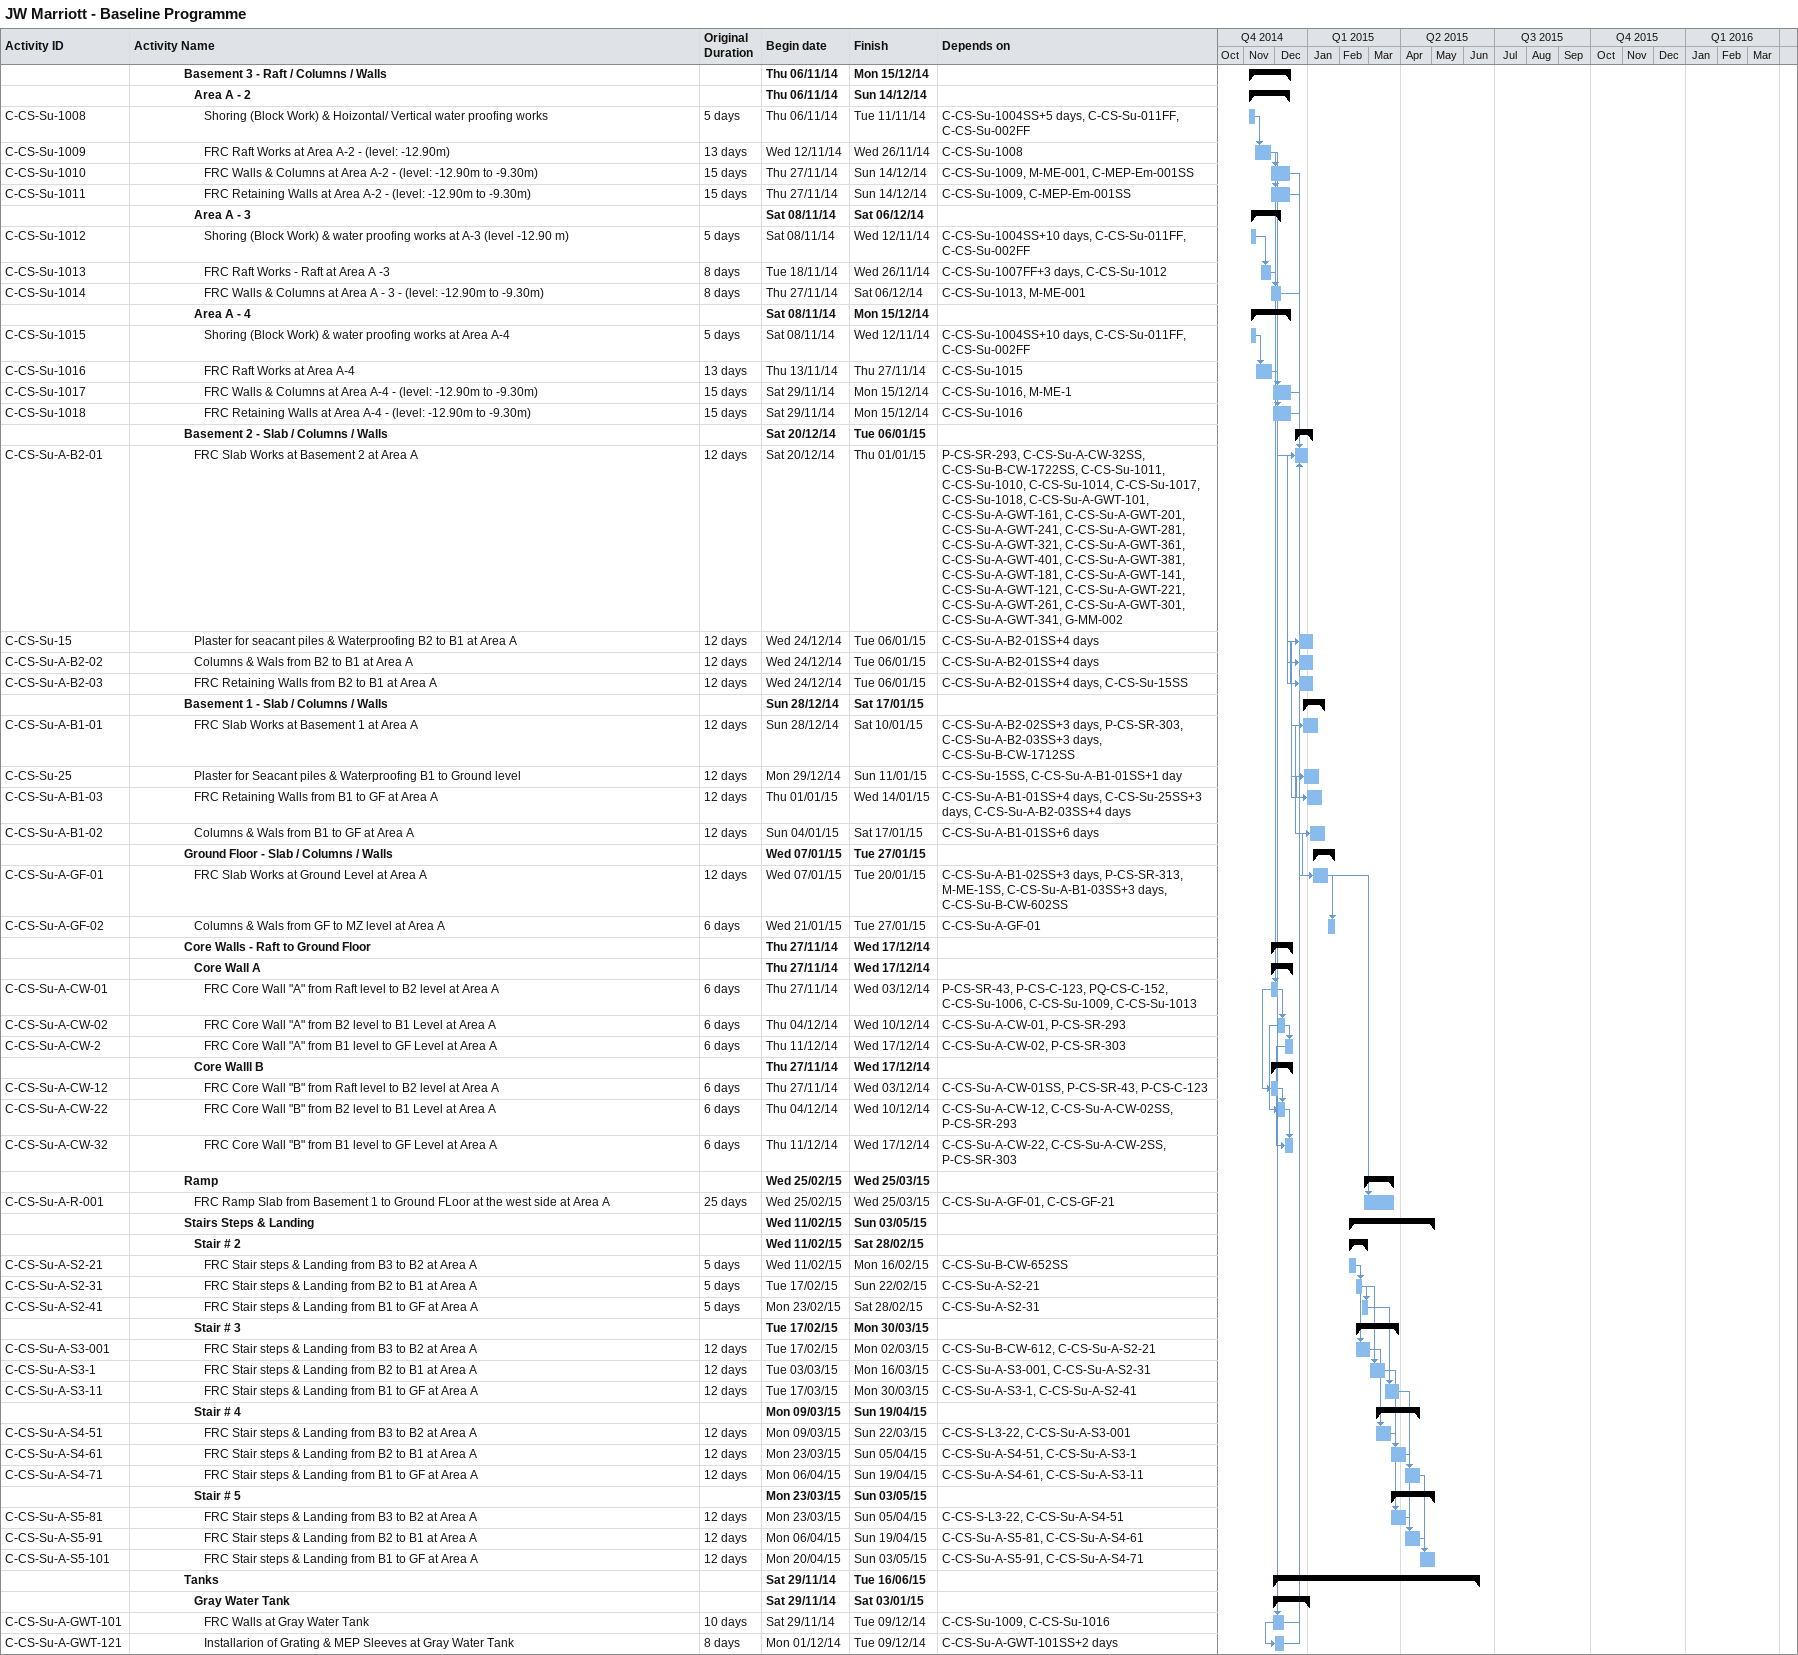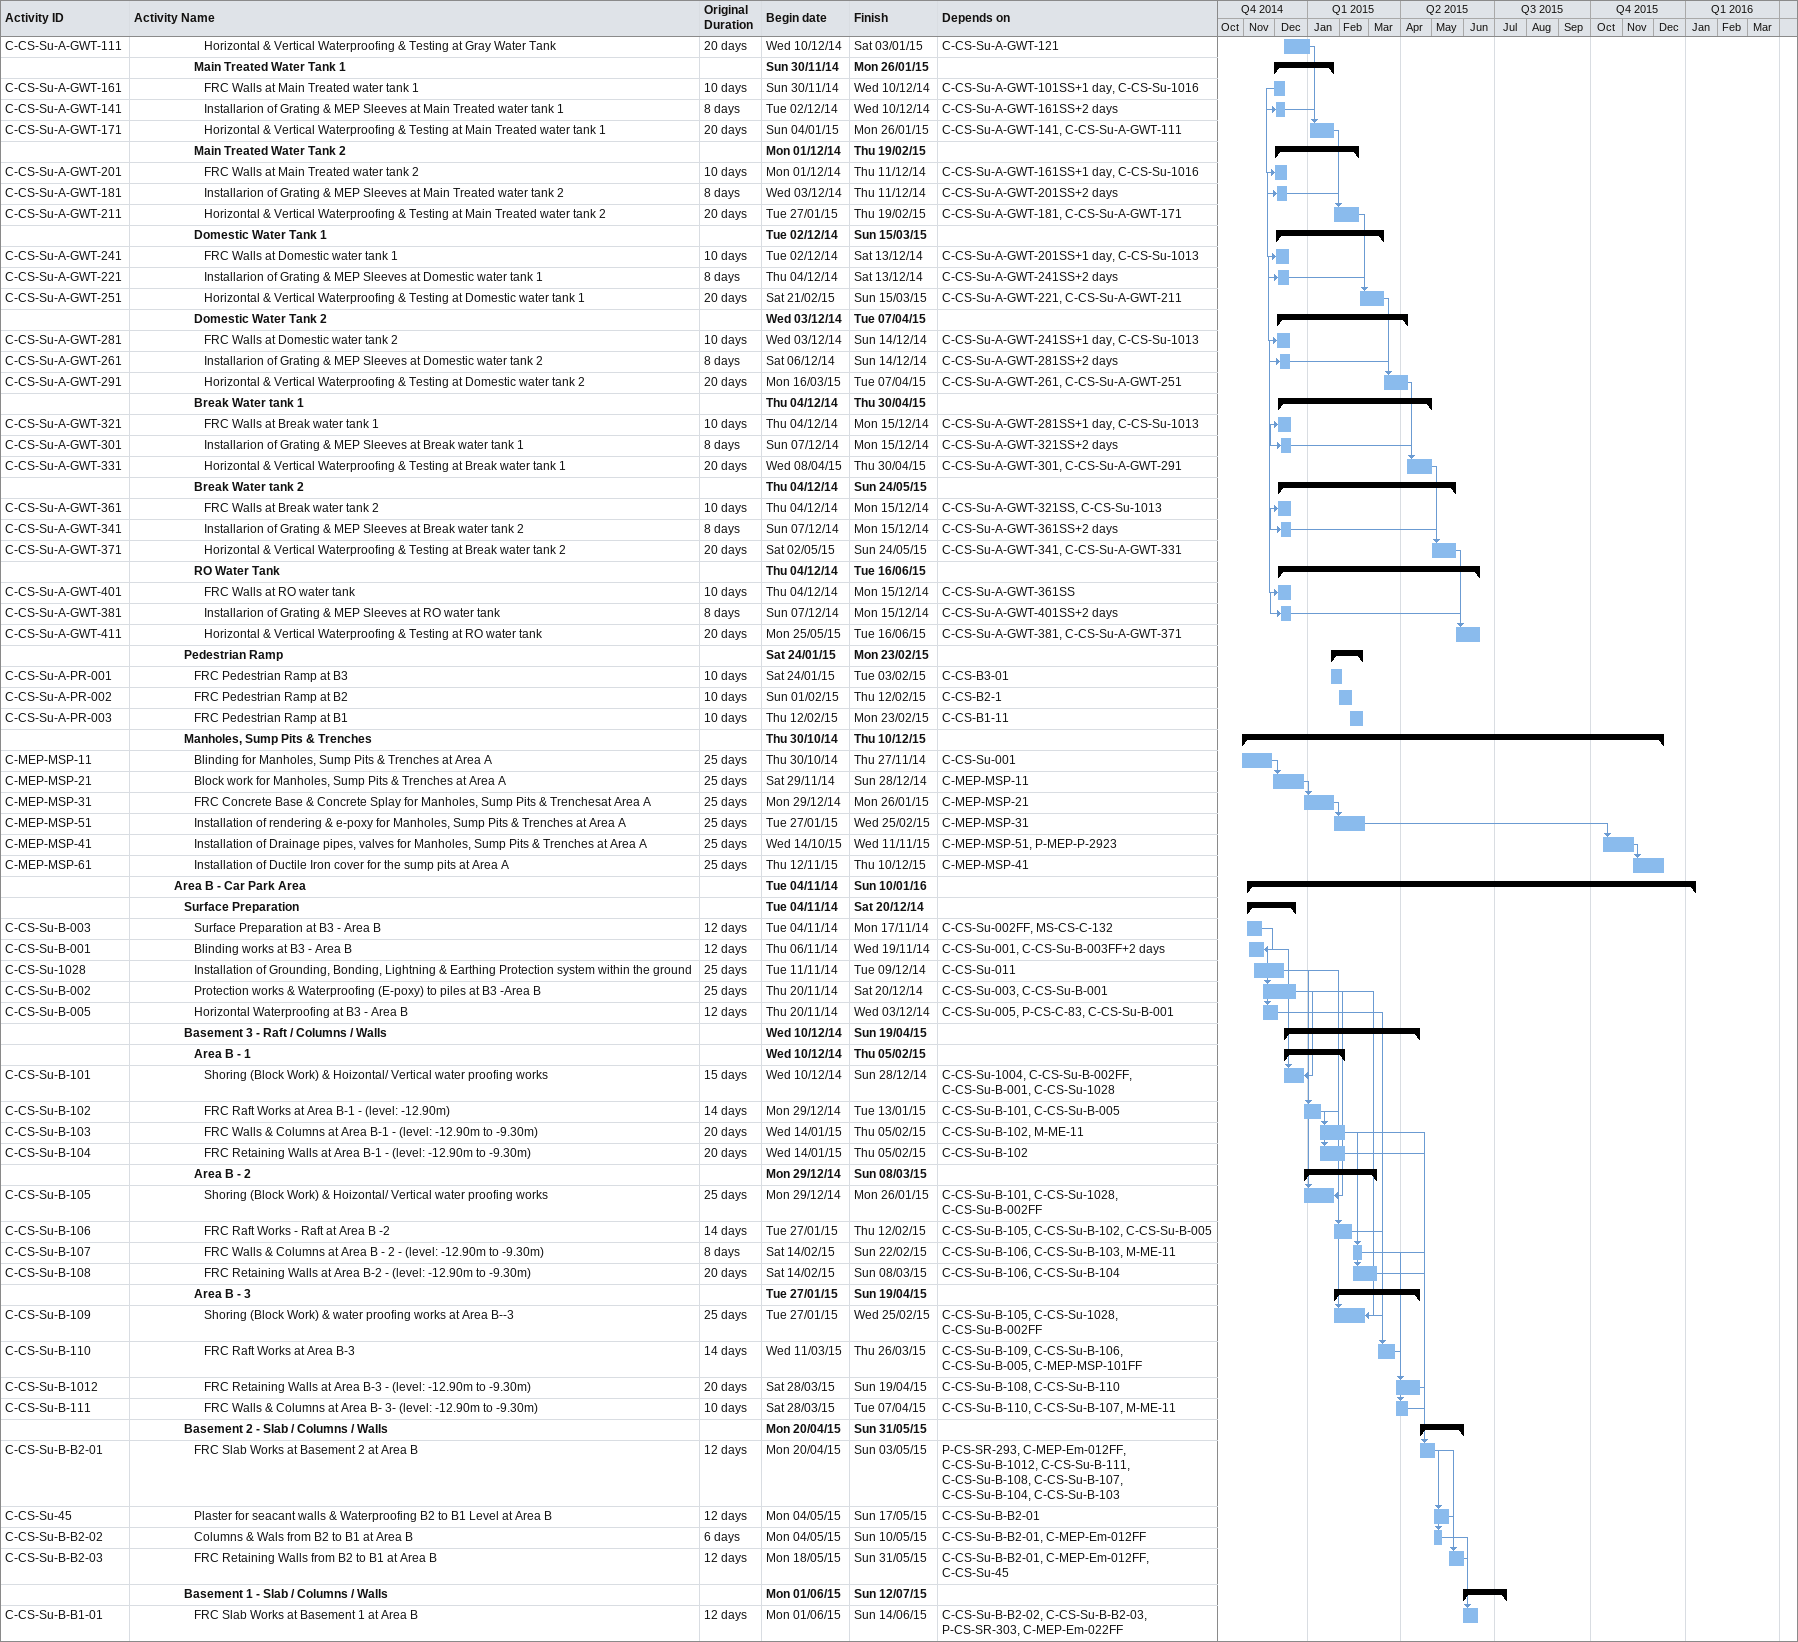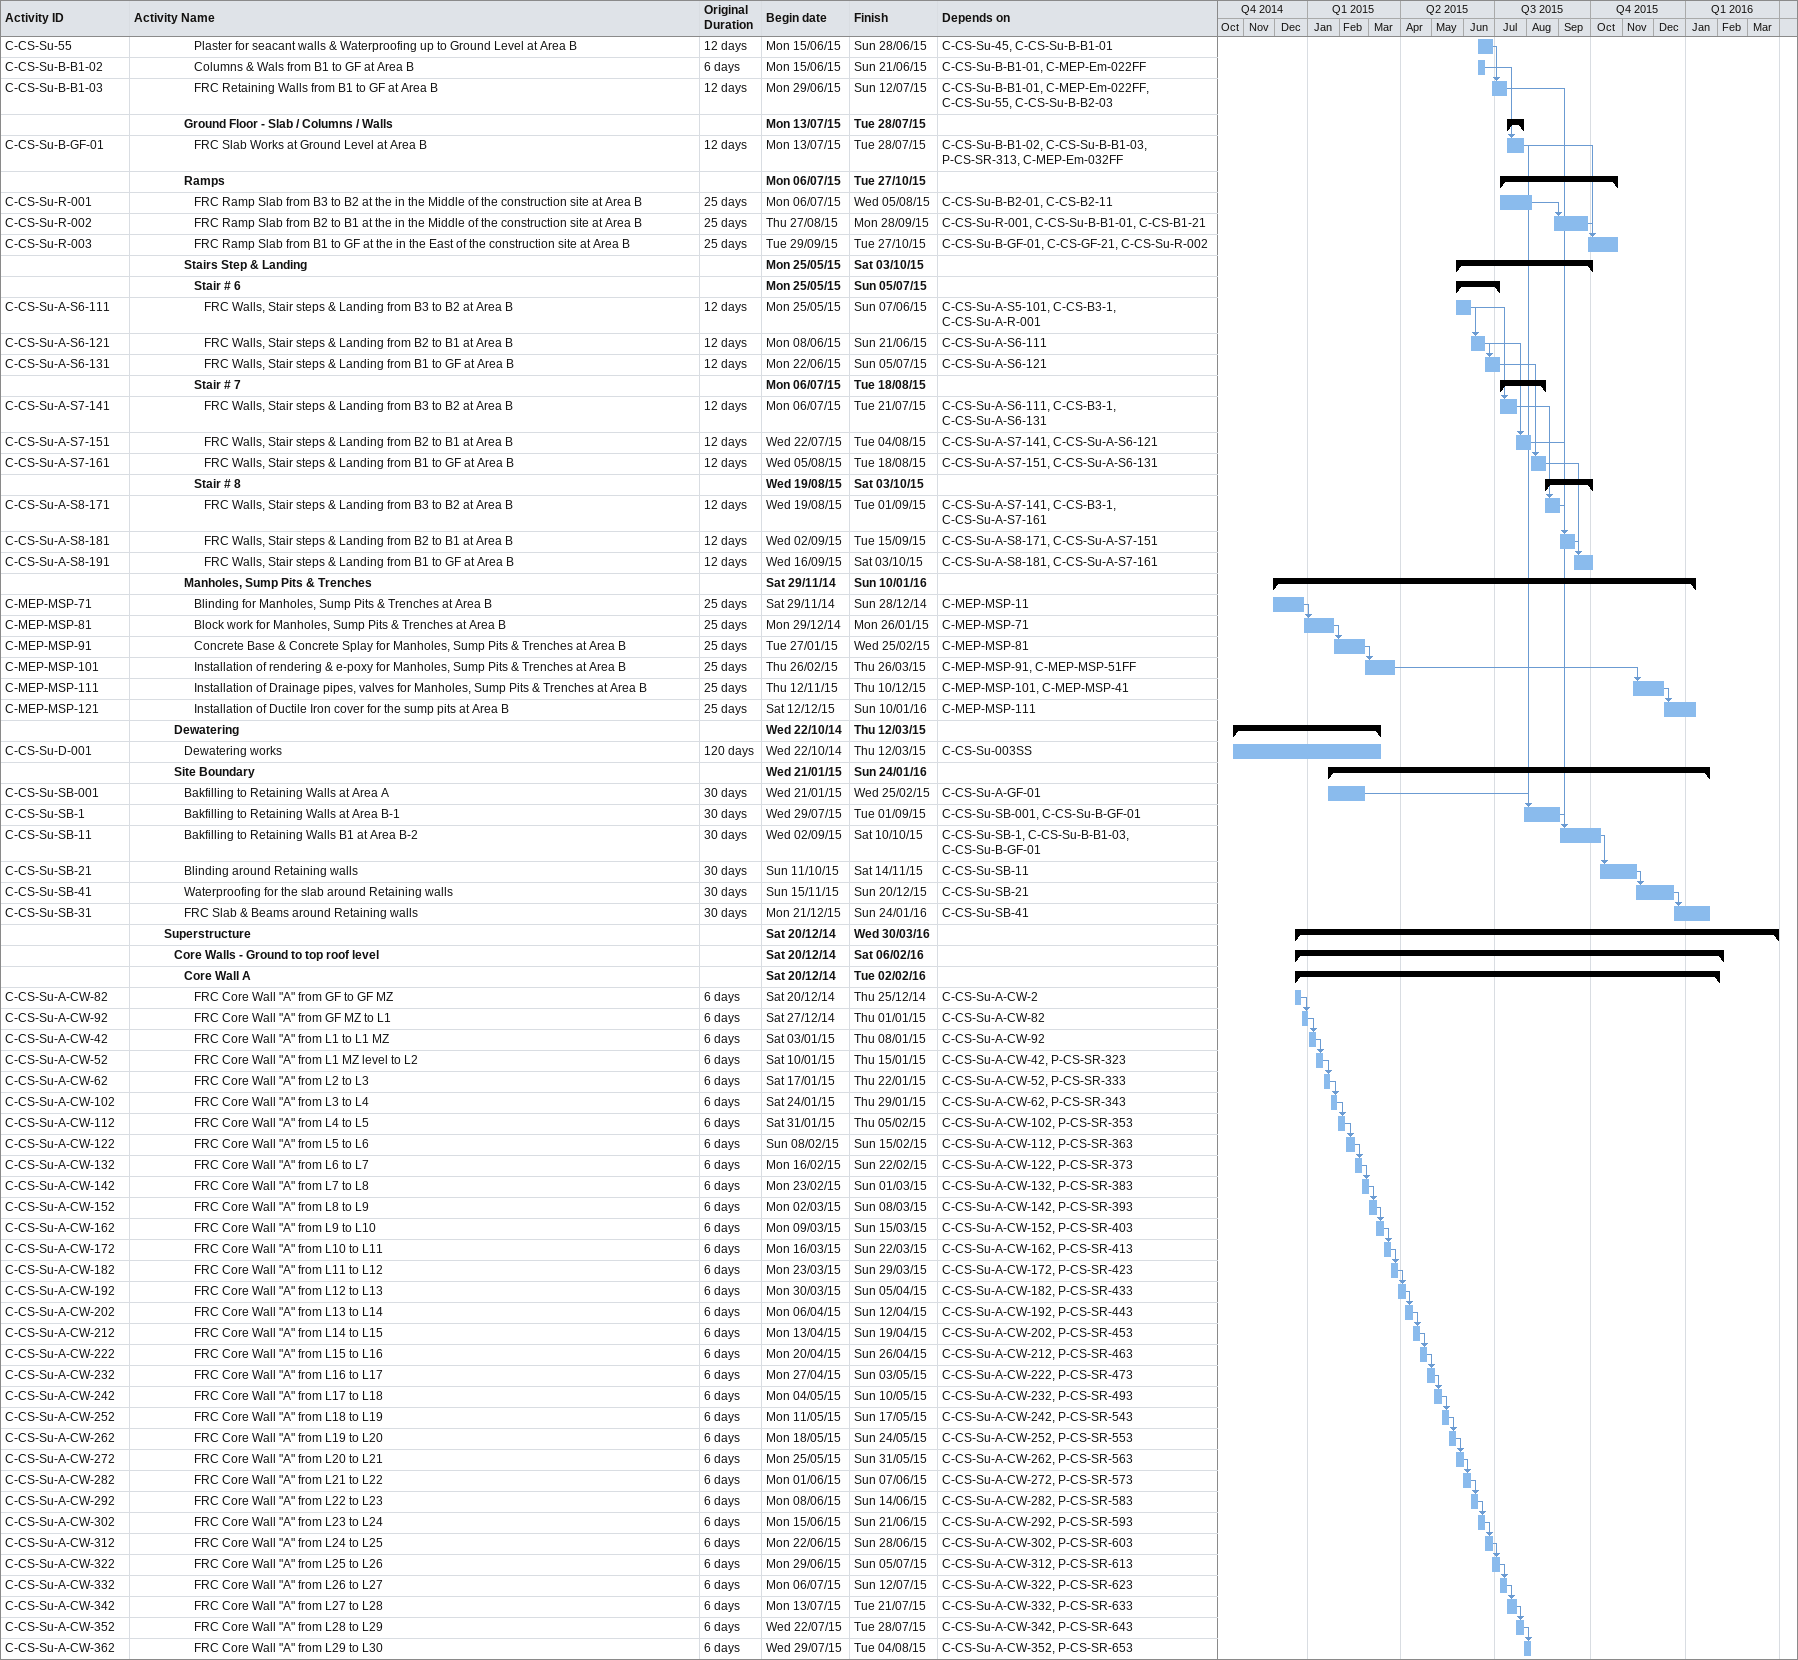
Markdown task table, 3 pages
JW Marriott - Baseline Programme

| ID | Level | Task | Original duration | Start | Finish | Predecessors |
|---|---|---|---|---|---|---|
|  | 6 | **Basement 3 - Raft / Columns / Walls** |  | 2014-11-06 | 2014-12-15 |  |
|  | 7 | **Area A - 2** |  | 2014-11-06 | 2014-12-14 |  |
| C-CS-Su-1008 | 8 | Shoring (Block Work) & Hoizontal/ Vertical water proofing works | 5d | 2014-11-06 | 2014-11-11 | C-CS-Su-1004SS+5d, C-CS-Su-011FF, C-CS-Su-002FF |
| C-CS-Su-1009 | 8 | FRC Raft Works at Area A-2 - (level: -12.90m) | 13d | 2014-11-12 | 2014-11-26 | C-CS-Su-1008 |
| C-CS-Su-1010 | 8 | FRC Walls & Columns at Area A-2 - (level: -12.90m to -9.30m) | 15d | 2014-11-27 | 2014-12-14 | C-CS-Su-1009, M-ME-001, C-MEP-Em-001SS |
| C-CS-Su-1011 | 8 | FRC Retaining Walls at Area A-2 - (level: -12.90m to -9.30m) | 15d | 2014-11-27 | 2014-12-14 | C-CS-Su-1009, C-MEP-Em-001SS |
|  | 7 | **Area A - 3** |  | 2014-11-08 | 2014-12-06 |  |
| C-CS-Su-1012 | 8 | Shoring (Block Work) & water proofing works at A-3 (level -12.90 m) | 5d | 2014-11-08 | 2014-11-12 | C-CS-Su-1004SS+10d, C-CS-Su-011FF, C-CS-Su-002FF |
| C-CS-Su-1013 | 8 | FRC Raft Works - Raft at Area A -3 | 8d | 2014-11-18 | 2014-11-26 | C-CS-Su-1007FF+3d, C-CS-Su-1012 |
| C-CS-Su-1014 | 8 | FRC Walls & Columns at Area A - 3 - (level: -12.90m to -9.30m) | 8d | 2014-11-27 | 2014-12-06 | C-CS-Su-1013, M-ME-001 |
|  | 7 | **Area A - 4** |  | 2014-11-08 | 2014-12-15 |  |
| C-CS-Su-1015 | 8 | Shoring (Block Work) & water proofing works at Area A-4 | 5d | 2014-11-08 | 2014-11-12 | C-CS-Su-1004SS+10d, C-CS-Su-011FF, C-CS-Su-002FF |
| C-CS-Su-1016 | 8 | FRC Raft Works at Area A-4 | 13d | 2014-11-13 | 2014-11-27 | C-CS-Su-1015 |
| C-CS-Su-1017 | 8 | FRC Walls & Columns at Area A-4 - (level: -12.90m to -9.30m) | 15d | 2014-11-29 | 2014-12-15 | C-CS-Su-1016, M-ME-1 |
| C-CS-Su-1018 | 8 | FRC Retaining Walls at Area A-4 - (level: -12.90m to -9.30m) | 15d | 2014-11-29 | 2014-12-15 | C-CS-Su-1016 |
|  | 6 | **Basement 2 - Slab / Columns / Walls** |  | 2014-12-20 | 2015-01-06 |  |
| C-CS-Su-A-B2-01 | 7 | FRC Slab Works at Basement 2 at Area A | 12d | 2014-12-20 | 2015-01-01 | P-CS-SR-293, C-CS-Su-A-CW-32SS, C-CS-Su-B-CW-1722SS, C-CS-Su-1011, C-CS-Su-1010, C-CS-Su-1014, C-CS-Su-1017, C-CS-Su-1018, C-CS-Su-A-GWT-101, C-CS-Su-A-GWT-161, C-CS-Su-A-GWT-201, C-CS-Su-A-GWT-241, C-CS-Su-A-GWT-281, C-CS-Su-A-GWT-321, C-CS-Su-A-GWT-361, C-CS-Su-A-GWT-401, C-CS-Su-A-GWT-381, C-CS-Su-A-GWT-181, C-CS-Su-A-GWT-141, C-CS-Su-A-GWT-121, C-CS-Su-A-GWT-221, C-CS-Su-A-GWT-261, C-CS-Su-A-GWT-301, C-CS-Su-A-GWT-341, G-MM-002 |
| C-CS-Su-15 | 7 | Plaster for seacant piles & Waterproofing B2 to B1 at Area A | 12d | 2014-12-24 | 2015-01-06 | C-CS-Su-A-B2-01SS+4d |
| C-CS-Su-A-B2-02 | 7 | Columns & Wals from B2 to B1 at Area A | 12d | 2014-12-24 | 2015-01-06 | C-CS-Su-A-B2-01SS+4d |
| C-CS-Su-A-B2-03 | 7 | FRC Retaining Walls from B2 to B1 at Area A | 12d | 2014-12-24 | 2015-01-06 | C-CS-Su-A-B2-01SS+4d, C-CS-Su-15SS |
|  | 6 | **Basement 1 - Slab / Columns / Walls** |  | 2014-12-28 | 2015-01-17 |  |
| C-CS-Su-A-B1-01 | 7 | FRC Slab Works at Basement 1 at Area A | 12d | 2014-12-28 | 2015-01-10 | C-CS-Su-A-B2-02SS+3d, P-CS-SR-303, C-CS-Su-A-B2-03SS+3d, C-CS-Su-B-CW-1712SS |
| C-CS-Su-25 | 7 | Plaster for Seacant piles & Waterproofing B1 to Ground level | 12d | 2014-12-29 | 2015-01-11 | C-CS-Su-15SS, C-CS-Su-A-B1-01SS+1d |
| C-CS-Su-A-B1-03 | 7 | FRC Retaining Walls from B1 to GF at Area A | 12d | 2015-01-01 | 2015-01-14 | C-CS-Su-A-B1-01SS+4d, C-CS-Su-25SS+3d, C-CS-Su-A-B2-03SS+4d |
| C-CS-Su-A-B1-02 | 7 | Columns & Wals from B1 to GF at Area A | 12d | 2015-01-04 | 2015-01-17 | C-CS-Su-A-B1-01SS+6d |
|  | 6 | **Ground Floor - Slab / Columns / Walls** |  | 2015-01-07 | 2015-01-27 |  |
| C-CS-Su-A-GF-01 | 7 | FRC Slab Works at Ground Level at Area A | 12d | 2015-01-07 | 2015-01-20 | C-CS-Su-A-B1-02SS+3d, P-CS-SR-313, M-ME-1SS, C-CS-Su-A-B1-03SS+3d, C-CS-Su-B-CW-602SS |
| C-CS-Su-A-GF-02 | 7 | Columns & Wals from GF to MZ level at Area A | 6d | 2015-01-21 | 2015-01-27 | C-CS-Su-A-GF-01 |
|  | 6 | **Core Walls - Raft to Ground Floor** |  | 2014-11-27 | 2014-12-17 |  |
|  | 7 | **Core Wall A** |  | 2014-11-27 | 2014-12-17 |  |
| C-CS-Su-A-CW-01 | 8 | FRC Core Wall "A" from Raft level to B2 level at Area A | 6d | 2014-11-27 | 2014-12-03 | P-CS-SR-43, P-CS-C-123, PQ-CS-C-152, C-CS-Su-1006, C-CS-Su-1009, C-CS-Su-1013 |
| C-CS-Su-A-CW-02 | 8 | FRC Core Wall "A" from B2 level to B1 Level at Area A | 6d | 2014-12-04 | 2014-12-10 | C-CS-Su-A-CW-01, P-CS-SR-293 |
| C-CS-Su-A-CW-2 | 8 | FRC Core Wall "A" from B1 level to GF Level at Area A | 6d | 2014-12-11 | 2014-12-17 | C-CS-Su-A-CW-02, P-CS-SR-303 |
|  | 7 | **Core Walll B** |  | 2014-11-27 | 2014-12-17 |  |
| C-CS-Su-A-CW-12 | 8 | FRC Core Wall "B" from Raft level to B2 level at Area A | 6d | 2014-11-27 | 2014-12-03 | C-CS-Su-A-CW-01SS, P-CS-SR-43, P-CS-C-123 |
| C-CS-Su-A-CW-22 | 8 | FRC Core Wall "B" from B2 level to B1 Level at Area A | 6d | 2014-12-04 | 2014-12-10 | C-CS-Su-A-CW-12, C-CS-Su-A-CW-02SS, P-CS-SR-293 |
| C-CS-Su-A-CW-32 | 8 | FRC Core Wall "B" from B1 level to GF Level at Area A | 6d | 2014-12-11 | 2014-12-17 | C-CS-Su-A-CW-22, C-CS-Su-A-CW-2SS, P-CS-SR-303 |
|  | 6 | **Ramp** |  | 2015-02-25 | 2015-03-25 |  |
| C-CS-Su-A-R-001 | 7 | FRC Ramp Slab from Basement 1 to Ground FLoor at the west side at Area A | 25d | 2015-02-25 | 2015-03-25 | C-CS-Su-A-GF-01, C-CS-GF-21 |
|  | 6 | **Stairs Steps & Landing** |  | 2015-02-11 | 2015-05-03 |  |
|  | 7 | **Stair # 2** |  | 2015-02-11 | 2015-02-28 |  |
| C-CS-Su-A-S2-21 | 8 | FRC Stair steps & Landing from B3 to B2 at Area A | 5d | 2015-02-11 | 2015-02-16 | C-CS-Su-B-CW-652SS |
| C-CS-Su-A-S2-31 | 8 | FRC Stair steps & Landing from B2 to B1 at Area A | 5d | 2015-02-17 | 2015-02-22 | C-CS-Su-A-S2-21 |
| C-CS-Su-A-S2-41 | 8 | FRC Stair steps & Landing from B1 to GF at Area A | 5d | 2015-02-23 | 2015-02-28 | C-CS-Su-A-S2-31 |
|  | 7 | **Stair # 3** |  | 2015-02-17 | 2015-03-30 |  |
| C-CS-Su-A-S3-001 | 8 | FRC Stair steps & Landing from B3 to B2 at Area A | 12d | 2015-02-17 | 2015-03-02 | C-CS-Su-B-CW-612, C-CS-Su-A-S2-21 |
| C-CS-Su-A-S3-1 | 8 | FRC Stair steps & Landing from B2 to B1 at Area A | 12d | 2015-03-03 | 2015-03-16 | C-CS-Su-A-S3-001, C-CS-Su-A-S2-31 |
| C-CS-Su-A-S3-11 | 8 | FRC Stair steps & Landing from B1 to GF at Area A | 12d | 2015-03-17 | 2015-03-30 | C-CS-Su-A-S3-1, C-CS-Su-A-S2-41 |
|  | 7 | **Stair # 4** |  | 2015-03-09 | 2015-04-19 |  |
| C-CS-Su-A-S4-51 | 8 | FRC Stair steps & Landing from B3 to B2 at Area A | 12d | 2015-03-09 | 2015-03-22 | C-CS-S-L3-22, C-CS-Su-A-S3-001 |
| C-CS-Su-A-S4-61 | 8 | FRC Stair steps & Landing from B2 to B1 at Area A | 12d | 2015-03-23 | 2015-04-05 | C-CS-Su-A-S4-51, C-CS-Su-A-S3-1 |
| C-CS-Su-A-S4-71 | 8 | FRC Stair steps & Landing from B1 to GF at Area A | 12d | 2015-04-06 | 2015-04-19 | C-CS-Su-A-S4-61, C-CS-Su-A-S3-11 |
|  | 7 | **Stair # 5** |  | 2015-03-23 | 2015-05-03 |  |
| C-CS-Su-A-S5-81 | 8 | FRC Stair steps & Landing from B3 to B2 at Area A | 12d | 2015-03-23 | 2015-04-05 | C-CS-S-L3-22, C-CS-Su-A-S4-51 |
| C-CS-Su-A-S5-91 | 8 | FRC Stair steps & Landing from B2 to B1 at Area A | 12d | 2015-04-06 | 2015-04-19 | C-CS-Su-A-S5-81, C-CS-Su-A-S4-61 |
| C-CS-Su-A-S5-101 | 8 | FRC Stair steps & Landing from B1 to GF at Area A | 12d | 2015-04-20 | 2015-05-03 | C-CS-Su-A-S5-91, C-CS-Su-A-S4-71 |
|  | 6 | **Tanks** |  | 2014-11-29 | 2015-06-16 |  |
|  | 7 | **Gray Water Tank** |  | 2014-11-29 | 2015-01-03 |  |
| C-CS-Su-A-GWT-101 | 8 | FRC Walls at Gray Water Tank | 10d | 2014-11-29 | 2014-12-09 | C-CS-Su-1009, C-CS-Su-1016 |
| C-CS-Su-A-GWT-121 | 8 | Installarion of Grating & MEP Sleeves at Gray Water Tank | 8d | 2014-12-01 | 2014-12-09 | C-CS-Su-A-GWT-101SS+2d |
| C-CS-Su-A-GWT-111 | 8 | Horizontal & Vertical Waterproofing & Testing at Gray Water Tank | 20d | 2014-12-10 | 2015-01-03 | C-CS-Su-A-GWT-121 |
|  | 7 | **Main Treated Water Tank 1** |  | 2014-11-30 | 2015-01-26 |  |
| C-CS-Su-A-GWT-161 | 8 | FRC Walls at Main Treated water tank 1 | 10d | 2014-11-30 | 2014-12-10 | C-CS-Su-A-GWT-101SS+1d, C-CS-Su-1016 |
| C-CS-Su-A-GWT-141 | 8 | Installarion of Grating & MEP Sleeves at Main Treated water tank 1 | 8d | 2014-12-02 | 2014-12-10 | C-CS-Su-A-GWT-161SS+2d |
| C-CS-Su-A-GWT-171 | 8 | Horizontal & Vertical Waterproofing & Testing at Main Treated water tank 1 | 20d | 2015-01-04 | 2015-01-26 | C-CS-Su-A-GWT-141, C-CS-Su-A-GWT-111 |
|  | 7 | **Main Treated Water Tank 2** |  | 2014-12-01 | 2015-02-19 |  |
| C-CS-Su-A-GWT-201 | 8 | FRC Walls at Main Treated water tank 2 | 10d | 2014-12-01 | 2014-12-11 | C-CS-Su-A-GWT-161SS+1d, C-CS-Su-1016 |
| C-CS-Su-A-GWT-181 | 8 | Installarion of Grating & MEP Sleeves at Main Treated water tank 2 | 8d | 2014-12-03 | 2014-12-11 | C-CS-Su-A-GWT-201SS+2d |
| C-CS-Su-A-GWT-211 | 8 | Horizontal & Vertical Waterproofing & Testing at Main Treated water tank 2 | 20d | 2015-01-27 | 2015-02-19 | C-CS-Su-A-GWT-181, C-CS-Su-A-GWT-171 |
|  | 7 | **Domestic Water Tank 1** |  | 2014-12-02 | 2015-03-15 |  |
| C-CS-Su-A-GWT-241 | 8 | FRC Walls at Domestic water tank 1 | 10d | 2014-12-02 | 2014-12-13 | C-CS-Su-A-GWT-201SS+1d, C-CS-Su-1013 |
| C-CS-Su-A-GWT-221 | 8 | Installarion of Grating & MEP Sleeves at Domestic water tank 1 | 8d | 2014-12-04 | 2014-12-13 | C-CS-Su-A-GWT-241SS+2d |
| C-CS-Su-A-GWT-251 | 8 | Horizontal & Vertical Waterproofing & Testing at Domestic water tank 1 | 20d | 2015-02-21 | 2015-03-15 | C-CS-Su-A-GWT-221, C-CS-Su-A-GWT-211 |
|  | 7 | **Domestic Water Tank 2** |  | 2014-12-03 | 2015-04-07 |  |
| C-CS-Su-A-GWT-281 | 8 | FRC Walls at Domestic water tank 2 | 10d | 2014-12-03 | 2014-12-14 | C-CS-Su-A-GWT-241SS+1d, C-CS-Su-1013 |
| C-CS-Su-A-GWT-261 | 8 | Installarion of Grating & MEP Sleeves at Domestic water tank 2 | 8d | 2014-12-06 | 2014-12-14 | C-CS-Su-A-GWT-281SS+2d |
| C-CS-Su-A-GWT-291 | 8 | Horizontal & Vertical Waterproofing & Testing at Domestic water tank 2 | 20d | 2015-03-16 | 2015-04-07 | C-CS-Su-A-GWT-261, C-CS-Su-A-GWT-251 |
|  | 7 | **Break Water tank 1** |  | 2014-12-04 | 2015-04-30 |  |
| C-CS-Su-A-GWT-321 | 8 | FRC Walls at Break water tank 1 | 10d | 2014-12-04 | 2014-12-15 | C-CS-Su-A-GWT-281SS+1d, C-CS-Su-1013 |
| C-CS-Su-A-GWT-301 | 8 | Installarion of Grating & MEP Sleeves at Break water tank 1 | 8d | 2014-12-07 | 2014-12-15 | C-CS-Su-A-GWT-321SS+2d |
| C-CS-Su-A-GWT-331 | 8 | Horizontal & Vertical Waterproofing & Testing at Break water tank 1 | 20d | 2015-04-08 | 2015-04-30 | C-CS-Su-A-GWT-301, C-CS-Su-A-GWT-291 |
|  | 7 | **Break Water tank 2** |  | 2014-12-04 | 2015-05-24 |  |
| C-CS-Su-A-GWT-361 | 8 | FRC Walls at Break water tank 2 | 10d | 2014-12-04 | 2014-12-15 | C-CS-Su-A-GWT-321SS, C-CS-Su-1013 |
| C-CS-Su-A-GWT-341 | 8 | Installarion of Grating & MEP Sleeves at Break water tank 2 | 8d | 2014-12-07 | 2014-12-15 | C-CS-Su-A-GWT-361SS+2d |
| C-CS-Su-A-GWT-371 | 8 | Horizontal & Vertical Waterproofing & Testing at Break water tank 2 | 20d | 2015-05-02 | 2015-05-24 | C-CS-Su-A-GWT-341, C-CS-Su-A-GWT-331 |
|  | 7 | **RO Water Tank** |  | 2014-12-04 | 2015-06-16 |  |
| C-CS-Su-A-GWT-401 | 8 | FRC Walls at RO water tank | 10d | 2014-12-04 | 2014-12-15 | C-CS-Su-A-GWT-361SS |
| C-CS-Su-A-GWT-381 | 8 | Installarion of Grating & MEP Sleeves at RO water tank | 8d | 2014-12-07 | 2014-12-15 | C-CS-Su-A-GWT-401SS+2d |
| C-CS-Su-A-GWT-411 | 8 | Horizontal & Vertical Waterproofing & Testing at RO water tank | 20d | 2015-05-25 | 2015-06-16 | C-CS-Su-A-GWT-381, C-CS-Su-A-GWT-371 |
|  | 6 | **Pedestrian Ramp** |  | 2015-01-24 | 2015-02-23 |  |
| C-CS-Su-A-PR-001 | 7 | FRC Pedestrian Ramp at B3 | 10d | 2015-01-24 | 2015-02-03 | C-CS-B3-01 |
| C-CS-Su-A-PR-002 | 7 | FRC Pedestrian Ramp at B2 | 10d | 2015-02-01 | 2015-02-12 | C-CS-B2-1 |
| C-CS-Su-A-PR-003 | 7 | FRC Pedestrian Ramp at B1 | 10d | 2015-02-12 | 2015-02-23 | C-CS-B1-11 |
|  | 6 | **Manholes, Sump Pits & Trenches** |  | 2014-10-30 | 2015-12-10 |  |
| C-MEP-MSP-11 | 7 | Blinding for Manholes, Sump Pits & Trenches at Area A | 25d | 2014-10-30 | 2014-11-27 | C-CS-Su-001 |
| C-MEP-MSP-21 | 7 | Block work for Manholes, Sump Pits & Trenches at Area A | 25d | 2014-11-29 | 2014-12-28 | C-MEP-MSP-11 |
| C-MEP-MSP-31 | 7 | FRC Concrete Base & Concrete Splay for Manholes, Sump Pits & Trenchesat Area A | 25d | 2014-12-29 | 2015-01-26 | C-MEP-MSP-21 |
| C-MEP-MSP-51 | 7 | Installation of rendering & e-poxy for Manholes, Sump Pits & Trenches at Area A | 25d | 2015-01-27 | 2015-02-25 | C-MEP-MSP-31 |
| C-MEP-MSP-41 | 7 | Installation of Drainage pipes, valves for Manholes, Sump Pits & Trenches at Area A | 25d | 2015-10-14 | 2015-11-11 | C-MEP-MSP-51, P-MEP-P-2923 |
| C-MEP-MSP-61 | 7 | Installation of Ductile Iron cover for the sump pits at Area A | 25d | 2015-11-12 | 2015-12-10 | C-MEP-MSP-41 |
|  | 5 | **Area B - Car Park Area** |  | 2014-11-04 | 2016-01-10 |  |
|  | 6 | **Surface Preparation** |  | 2014-11-04 | 2014-12-20 |  |
| C-CS-Su-B-003 | 7 | Surface Preparation at B3 - Area B | 12d | 2014-11-04 | 2014-11-17 | C-CS-Su-002FF, MS-CS-C-132 |
| C-CS-Su-B-001 | 7 | Blinding works at B3 - Area B | 12d | 2014-11-06 | 2014-11-19 | C-CS-Su-001, C-CS-Su-B-003FF+2d |
| C-CS-Su-1028 | 7 | Installation of Grounding, Bonding, Lightning & Earthing Protection system within the ground | 25d | 2014-11-11 | 2014-12-09 | C-CS-Su-011 |
| C-CS-Su-B-002 | 7 | Protection works & Waterproofing (E-poxy) to piles at B3 -Area B | 25d | 2014-11-20 | 2014-12-20 | C-CS-Su-003, C-CS-Su-B-001 |
| C-CS-Su-B-005 | 7 | Horizontal Waterproofing at B3 - Area B | 12d | 2014-11-20 | 2014-12-03 | C-CS-Su-005, P-CS-C-83, C-CS-Su-B-001 |
|  | 6 | **Basement 3 - Raft / Columns / Walls** |  | 2014-12-10 | 2015-04-19 |  |
|  | 7 | **Area B - 1** |  | 2014-12-10 | 2015-02-05 |  |
| C-CS-Su-B-101 | 8 | Shoring (Block Work) & Hoizontal/ Vertical water proofing works | 15d | 2014-12-10 | 2014-12-28 | C-CS-Su-1004, C-CS-Su-B-002FF, C-CS-Su-B-001, C-CS-Su-1028 |
| C-CS-Su-B-102 | 8 | FRC Raft Works at Area B-1 - (level: -12.90m) | 14d | 2014-12-29 | 2015-01-13 | C-CS-Su-B-101, C-CS-Su-B-005 |
| C-CS-Su-B-103 | 8 | FRC Walls & Columns at Area B-1 - (level: -12.90m to -9.30m) | 20d | 2015-01-14 | 2015-02-05 | C-CS-Su-B-102, M-ME-11 |
| C-CS-Su-B-104 | 8 | FRC Retaining Walls at Area B-1 - (level: -12.90m to -9.30m) | 20d | 2015-01-14 | 2015-02-05 | C-CS-Su-B-102 |
|  | 7 | **Area B - 2** |  | 2014-12-29 | 2015-03-08 |  |
| C-CS-Su-B-105 | 8 | Shoring (Block Work) & Hoizontal/ Vertical water proofing works | 25d | 2014-12-29 | 2015-01-26 | C-CS-Su-B-101, C-CS-Su-1028, C-CS-Su-B-002FF |
| C-CS-Su-B-106 | 8 | FRC Raft Works - Raft at Area B -2 | 14d | 2015-01-27 | 2015-02-12 | C-CS-Su-B-105, C-CS-Su-B-102, C-CS-Su-B-005 |
| C-CS-Su-B-107 | 8 | FRC Walls & Columns at Area B - 2 - (level: -12.90m to -9.30m) | 8d | 2015-02-14 | 2015-02-22 | C-CS-Su-B-106, C-CS-Su-B-103, M-ME-11 |
| C-CS-Su-B-108 | 8 | FRC Retaining Walls at Area B-2 - (level: -12.90m to -9.30m) | 20d | 2015-02-14 | 2015-03-08 | C-CS-Su-B-106, C-CS-Su-B-104 |
|  | 7 | **Area B - 3** |  | 2015-01-27 | 2015-04-19 |  |
| C-CS-Su-B-109 | 8 | Shoring (Block Work) & water proofing works at Area B--3 | 25d | 2015-01-27 | 2015-02-25 | C-CS-Su-B-105, C-CS-Su-1028, C-CS-Su-B-002FF |
| C-CS-Su-B-110 | 8 | FRC Raft Works at Area B-3 | 14d | 2015-03-11 | 2015-03-26 | C-CS-Su-B-109, C-CS-Su-B-106, C-CS-Su-B-005, C-MEP-MSP-101FF |
| C-CS-Su-B-1012 | 8 | FRC Retaining Walls at Area B-3 - (level: -12.90m to -9.30m) | 20d | 2015-03-28 | 2015-04-19 | C-CS-Su-B-108, C-CS-Su-B-110 |
| C-CS-Su-B-111 | 8 | FRC Walls & Columns at Area B- 3- (level: -12.90m to -9.30m) | 10d | 2015-03-28 | 2015-04-07 | C-CS-Su-B-110, C-CS-Su-B-107, M-ME-11 |
|  | 6 | **Basement 2 - Slab / Columns / Walls** |  | 2015-04-20 | 2015-05-31 |  |
| C-CS-Su-B-B2-01 | 7 | FRC Slab Works at Basement 2 at Area B | 12d | 2015-04-20 | 2015-05-03 | P-CS-SR-293, C-MEP-Em-012FF, C-CS-Su-B-1012, C-CS-Su-B-111, C-CS-Su-B-108, C-CS-Su-B-107, C-CS-Su-B-104, C-CS-Su-B-103 |
| C-CS-Su-45 | 7 | Plaster for seacant walls & Waterproofing B2 to B1 Level at Area B | 12d | 2015-05-04 | 2015-05-17 | C-CS-Su-B-B2-01 |
| C-CS-Su-B-B2-02 | 7 | Columns & Wals from B2 to B1 at Area B | 6d | 2015-05-04 | 2015-05-10 | C-CS-Su-B-B2-01, C-MEP-Em-012FF |
| C-CS-Su-B-B2-03 | 7 | FRC Retaining Walls from B2 to B1 at Area B | 12d | 2015-05-18 | 2015-05-31 | C-CS-Su-B-B2-01, C-MEP-Em-012FF, C-CS-Su-45 |
|  | 6 | **Basement 1 - Slab / Columns / Walls** |  | 2015-06-01 | 2015-07-12 |  |
| C-CS-Su-B-B1-01 | 7 | FRC Slab Works at Basement 1 at Area B | 12d | 2015-06-01 | 2015-06-14 | C-CS-Su-B-B2-02, C-CS-Su-B-B2-03, P-CS-SR-303, C-MEP-Em-022FF |
| C-CS-Su-55 | 7 | Plaster for seacant walls & Waterproofing up to Ground Level at Area B | 12d | 2015-06-15 | 2015-06-28 | C-CS-Su-45, C-CS-Su-B-B1-01 |
| C-CS-Su-B-B1-02 | 7 | Columns & Wals from B1 to GF at Area B | 6d | 2015-06-15 | 2015-06-21 | C-CS-Su-B-B1-01, C-MEP-Em-022FF |
| C-CS-Su-B-B1-03 | 7 | FRC Retaining Walls from B1 to GF at Area B | 12d | 2015-06-29 | 2015-07-12 | C-CS-Su-B-B1-01, C-MEP-Em-022FF, C-CS-Su-55, C-CS-Su-B-B2-03 |
|  | 6 | **Ground Floor - Slab / Columns / Walls** |  | 2015-07-13 | 2015-07-28 |  |
| C-CS-Su-B-GF-01 | 7 | FRC Slab Works at Ground Level at Area B | 12d | 2015-07-13 | 2015-07-28 | C-CS-Su-B-B1-02, C-CS-Su-B-B1-03, P-CS-SR-313, C-MEP-Em-032FF |
|  | 6 | **Ramps** |  | 2015-07-06 | 2015-10-27 |  |
| C-CS-Su-R-001 | 7 | FRC Ramp Slab from B3 to B2 at the in the Middle of the construction site at Area B | 25d | 2015-07-06 | 2015-08-05 | C-CS-Su-B-B2-01, C-CS-B2-11 |
| C-CS-Su-R-002 | 7 | FRC Ramp Slab from B2 to B1 at the in the Middle of the construction site at Area B | 25d | 2015-08-27 | 2015-09-28 | C-CS-Su-R-001, C-CS-Su-B-B1-01, C-CS-B1-21 |
| C-CS-Su-R-003 | 7 | FRC Ramp Slab from B1 to GF at the in the East of the construction site at Area B | 25d | 2015-09-29 | 2015-10-27 | C-CS-Su-B-GF-01, C-CS-GF-21, C-CS-Su-R-002 |
|  | 6 | **Stairs Step & Landing** |  | 2015-05-25 | 2015-10-03 |  |
|  | 7 | **Stair # 6** |  | 2015-05-25 | 2015-07-05 |  |
| C-CS-Su-A-S6-111 | 8 | FRC Walls, Stair steps & Landing from B3 to B2 at Area B | 12d | 2015-05-25 | 2015-06-07 | C-CS-Su-A-S5-101, C-CS-B3-1, C-CS-Su-A-R-001 |
| C-CS-Su-A-S6-121 | 8 | FRC Walls, Stair steps & Landing from B2 to B1 at Area B | 12d | 2015-06-08 | 2015-06-21 | C-CS-Su-A-S6-111 |
| C-CS-Su-A-S6-131 | 8 | FRC Walls, Stair steps & Landing from B1 to GF at Area B | 12d | 2015-06-22 | 2015-07-05 | C-CS-Su-A-S6-121 |
|  | 7 | **Stair # 7** |  | 2015-07-06 | 2015-08-18 |  |
| C-CS-Su-A-S7-141 | 8 | FRC Walls, Stair steps & Landing from B3 to B2 at Area B | 12d | 2015-07-06 | 2015-07-21 | C-CS-Su-A-S6-111, C-CS-B3-1, C-CS-Su-A-S6-131 |
| C-CS-Su-A-S7-151 | 8 | FRC Walls, Stair steps & Landing from B2 to B1 at Area B | 12d | 2015-07-22 | 2015-08-04 | C-CS-Su-A-S7-141, C-CS-Su-A-S6-121 |
| C-CS-Su-A-S7-161 | 8 | FRC Walls, Stair steps & Landing from B1 to GF at Area B | 12d | 2015-08-05 | 2015-08-18 | C-CS-Su-A-S7-151, C-CS-Su-A-S6-131 |
|  | 7 | **Stair # 8** |  | 2015-08-19 | 2015-10-03 |  |
| C-CS-Su-A-S8-171 | 8 | FRC Walls, Stair steps & Landing from B3 to B2 at Area B | 12d | 2015-08-19 | 2015-09-01 | C-CS-Su-A-S7-141, C-CS-B3-1, C-CS-Su-A-S7-161 |
| C-CS-Su-A-S8-181 | 8 | FRC Walls, Stair steps & Landing from B2 to B1 at Area B | 12d | 2015-09-02 | 2015-09-15 | C-CS-Su-A-S8-171, C-CS-Su-A-S7-151 |
| C-CS-Su-A-S8-191 | 8 | FRC Walls, Stair steps & Landing from B1 to GF at Area B | 12d | 2015-09-16 | 2015-10-03 | C-CS-Su-A-S8-181, C-CS-Su-A-S7-161 |
|  | 6 | **Manholes, Sump Pits & Trenches** |  | 2014-11-29 | 2016-01-10 |  |
| C-MEP-MSP-71 | 7 | Blinding for Manholes, Sump Pits & Trenches at Area B | 25d | 2014-11-29 | 2014-12-28 | C-MEP-MSP-11 |
| C-MEP-MSP-81 | 7 | Block work for Manholes, Sump Pits & Trenches at Area B | 25d | 2014-12-29 | 2015-01-26 | C-MEP-MSP-71 |
| C-MEP-MSP-91 | 7 | Concrete Base & Concrete Splay for Manholes, Sump Pits & Trenches at Area B | 25d | 2015-01-27 | 2015-02-25 | C-MEP-MSP-81 |
| C-MEP-MSP-101 | 7 | Installation of rendering & e-poxy for Manholes, Sump Pits & Trenches at Area B | 25d | 2015-02-26 | 2015-03-26 | C-MEP-MSP-91, C-MEP-MSP-51FF |
| C-MEP-MSP-111 | 7 | Installation of Drainage pipes, valves for Manholes, Sump Pits & Trenches at Area B | 25d | 2015-11-12 | 2015-12-10 | C-MEP-MSP-101, C-MEP-MSP-41 |
| C-MEP-MSP-121 | 7 | Installation of Ductile Iron cover for the sump pits at Area B | 25d | 2015-12-12 | 2016-01-10 | C-MEP-MSP-111 |
|  | 5 | **Dewatering** |  | 2014-10-22 | 2015-03-12 |  |
| C-CS-Su-D-001 | 6 | Dewatering works | 120d | 2014-10-22 | 2015-03-12 | C-CS-Su-003SS |
|  | 5 | **Site Boundary** |  | 2015-01-21 | 2016-01-24 |  |
| C-CS-Su-SB-001 | 6 | Bakfilling to Retaining Walls at Area A | 30d | 2015-01-21 | 2015-02-25 | C-CS-Su-A-GF-01 |
| C-CS-Su-SB-1 | 6 | Bakfilling to Retaining Walls at Area B-1 | 30d | 2015-07-29 | 2015-09-01 | C-CS-Su-SB-001, C-CS-Su-B-GF-01 |
| C-CS-Su-SB-11 | 6 | Bakfilling to Retaining Walls B1 at Area B-2 | 30d | 2015-09-02 | 2015-10-10 | C-CS-Su-SB-1, C-CS-Su-B-B1-03, C-CS-Su-B-GF-01 |
| C-CS-Su-SB-21 | 6 | Blinding around Retaining walls | 30d | 2015-10-11 | 2015-11-14 | C-CS-Su-SB-11 |
| C-CS-Su-SB-41 | 6 | Waterproofing for the slab around Retaining walls | 30d | 2015-11-15 | 2015-12-20 | C-CS-Su-SB-21 |
| C-CS-Su-SB-31 | 6 | FRC Slab & Beams around Retaining walls | 30d | 2015-12-21 | 2016-01-24 | C-CS-Su-SB-41 |
|  | 4 | **Superstructure** |  | 2014-12-20 | 2016-03-30 |  |
|  | 5 | **Core Walls - Ground to top roof level** |  | 2014-12-20 | 2016-02-06 |  |
|  | 6 | **Core Wall A** |  | 2014-12-20 | 2016-02-02 |  |
| C-CS-Su-A-CW-82 | 7 | FRC Core Wall "A" from GF to GF MZ | 6d | 2014-12-20 | 2014-12-25 | C-CS-Su-A-CW-2 |
| C-CS-Su-A-CW-92 | 7 | FRC Core Wall "A" from GF MZ to L1 | 6d | 2014-12-27 | 2015-01-01 | C-CS-Su-A-CW-82 |
| C-CS-Su-A-CW-42 | 7 | FRC Core Wall "A" from L1 to L1 MZ | 6d | 2015-01-03 | 2015-01-08 | C-CS-Su-A-CW-92 |
| C-CS-Su-A-CW-52 | 7 | FRC Core Wall "A" from L1 MZ level to L2 | 6d | 2015-01-10 | 2015-01-15 | C-CS-Su-A-CW-42, P-CS-SR-323 |
| C-CS-Su-A-CW-62 | 7 | FRC Core Wall "A" from L2 to L3 | 6d | 2015-01-17 | 2015-01-22 | C-CS-Su-A-CW-52, P-CS-SR-333 |
| C-CS-Su-A-CW-102 | 7 | FRC Core Wall "A" from L3 to L4 | 6d | 2015-01-24 | 2015-01-29 | C-CS-Su-A-CW-62, P-CS-SR-343 |
| C-CS-Su-A-CW-112 | 7 | FRC Core Wall "A" from L4 to L5 | 6d | 2015-01-31 | 2015-02-05 | C-CS-Su-A-CW-102, P-CS-SR-353 |
| C-CS-Su-A-CW-122 | 7 | FRC Core Wall "A" from L5 to L6 | 6d | 2015-02-08 | 2015-02-15 | C-CS-Su-A-CW-112, P-CS-SR-363 |
| C-CS-Su-A-CW-132 | 7 | FRC Core Wall "A" from L6 to L7 | 6d | 2015-02-16 | 2015-02-22 | C-CS-Su-A-CW-122, P-CS-SR-373 |
| C-CS-Su-A-CW-142 | 7 | FRC Core Wall "A" from L7 to L8 | 6d | 2015-02-23 | 2015-03-01 | C-CS-Su-A-CW-132, P-CS-SR-383 |
| C-CS-Su-A-CW-152 | 7 | FRC Core Wall "A" from L8 to L9 | 6d | 2015-03-02 | 2015-03-08 | C-CS-Su-A-CW-142, P-CS-SR-393 |
| C-CS-Su-A-CW-162 | 7 | FRC Core Wall "A" from L9 to L10 | 6d | 2015-03-09 | 2015-03-15 | C-CS-Su-A-CW-152, P-CS-SR-403 |
| C-CS-Su-A-CW-172 | 7 | FRC Core Wall "A" from L10 to L11 | 6d | 2015-03-16 | 2015-03-22 | C-CS-Su-A-CW-162, P-CS-SR-413 |
| C-CS-Su-A-CW-182 | 7 | FRC Core Wall "A" from L11 to L12 | 6d | 2015-03-23 | 2015-03-29 | C-CS-Su-A-CW-172, P-CS-SR-423 |
| C-CS-Su-A-CW-192 | 7 | FRC Core Wall "A" from L12 to L13 | 6d | 2015-03-30 | 2015-04-05 | C-CS-Su-A-CW-182, P-CS-SR-433 |
| C-CS-Su-A-CW-202 | 7 | FRC Core Wall "A" from L13 to L14 | 6d | 2015-04-06 | 2015-04-12 | C-CS-Su-A-CW-192, P-CS-SR-443 |
| C-CS-Su-A-CW-212 | 7 | FRC Core Wall "A" from L14 to L15 | 6d | 2015-04-13 | 2015-04-19 | C-CS-Su-A-CW-202, P-CS-SR-453 |
| C-CS-Su-A-CW-222 | 7 | FRC Core Wall "A" from L15 to L16 | 6d | 2015-04-20 | 2015-04-26 | C-CS-Su-A-CW-212, P-CS-SR-463 |
| C-CS-Su-A-CW-232 | 7 | FRC Core Wall "A" from L16 to L17 | 6d | 2015-04-27 | 2015-05-03 | C-CS-Su-A-CW-222, P-CS-SR-473 |
| C-CS-Su-A-CW-242 | 7 | FRC Core Wall "A" from L17 to L18 | 6d | 2015-05-04 | 2015-05-10 | C-CS-Su-A-CW-232, P-CS-SR-493 |
| C-CS-Su-A-CW-252 | 7 | FRC Core Wall "A" from L18 to L19 | 6d | 2015-05-11 | 2015-05-17 | C-CS-Su-A-CW-242, P-CS-SR-543 |
| C-CS-Su-A-CW-262 | 7 | FRC Core Wall "A" from L19 to L20 | 6d | 2015-05-18 | 2015-05-24 | C-CS-Su-A-CW-252, P-CS-SR-553 |
| C-CS-Su-A-CW-272 | 7 | FRC Core Wall "A" from L20 to L21 | 6d | 2015-05-25 | 2015-05-31 | C-CS-Su-A-CW-262, P-CS-SR-563 |
| C-CS-Su-A-CW-282 | 7 | FRC Core Wall "A" from L21 to L22 | 6d | 2015-06-01 | 2015-06-07 | C-CS-Su-A-CW-272, P-CS-SR-573 |
| C-CS-Su-A-CW-292 | 7 | FRC Core Wall "A" from L22 to L23 | 6d | 2015-06-08 | 2015-06-14 | C-CS-Su-A-CW-282, P-CS-SR-583 |
| C-CS-Su-A-CW-302 | 7 | FRC Core Wall "A" from L23 to L24 | 6d | 2015-06-15 | 2015-06-21 | C-CS-Su-A-CW-292, P-CS-SR-593 |
| C-CS-Su-A-CW-312 | 7 | FRC Core Wall "A" from L24 to L25 | 6d | 2015-06-22 | 2015-06-28 | C-CS-Su-A-CW-302, P-CS-SR-603 |
| C-CS-Su-A-CW-322 | 7 | FRC Core Wall "A" from L25 to L26 | 6d | 2015-06-29 | 2015-07-05 | C-CS-Su-A-CW-312, P-CS-SR-613 |
| C-CS-Su-A-CW-332 | 7 | FRC Core Wall "A" from L26 to L27 | 6d | 2015-07-06 | 2015-07-12 | C-CS-Su-A-CW-322, P-CS-SR-623 |
| C-CS-Su-A-CW-342 | 7 | FRC Core Wall "A" from L27 to L28 | 6d | 2015-07-13 | 2015-07-21 | C-CS-Su-A-CW-332, P-CS-SR-633 |
| C-CS-Su-A-CW-352 | 7 | FRC Core Wall "A" from L28 to L29 | 6d | 2015-07-22 | 2015-07-28 | C-CS-Su-A-CW-342, P-CS-SR-643 |
| C-CS-Su-A-CW-362 | 7 | FRC Core Wall "A" from L29 to L30 | 6d | 2015-07-29 | 2015-08-04 | C-CS-Su-A-CW-352, P-CS-SR-653 |
